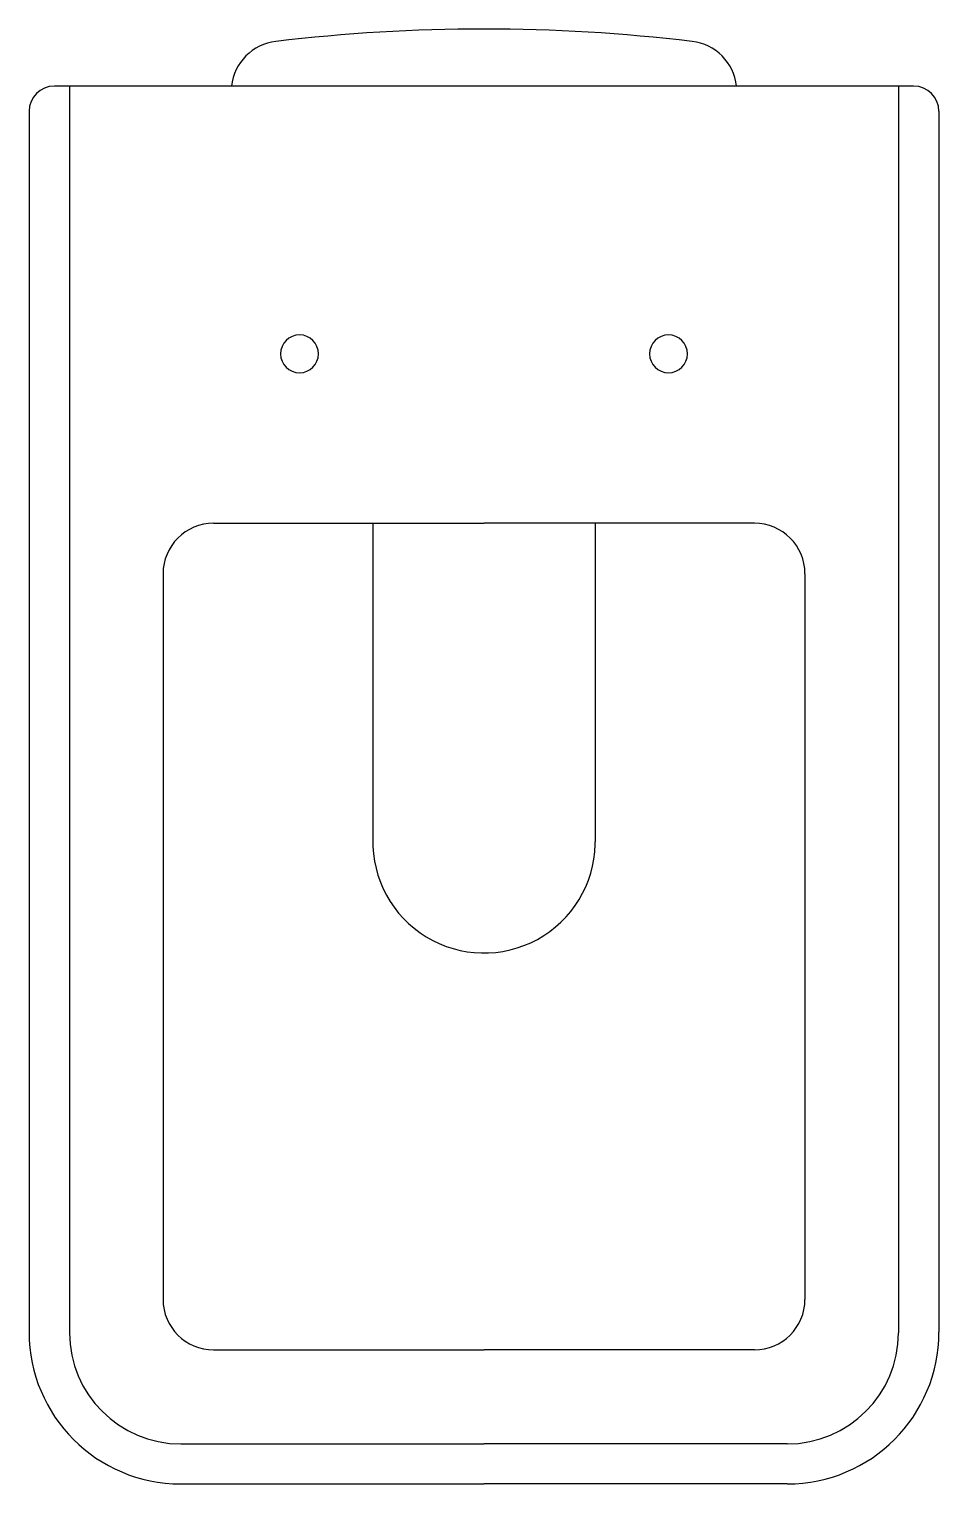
# Model space of a CAD drawing. Extents: x 2243 to 2603, y 1413 to 1989.
import ezdxf

# ---------------------------------------------------------------- set-up
doc = ezdxf.new("R2010")
doc.units = 0
doc.header["$LTSCALE"] = 50
doc.layers.add('FINA', color=6, linetype='CONTINUOUS')
doc.layers.add('GROSSA', color=3, linetype='CONTINUOUS')

msp = doc.modelspace()

# ---------------------------------------------------------------- linework, layer by layer
at = {"layer": 'FINA', "color": 0, "linetype": 'CONTINUOUS'}
for p, q in [((2592.55, 1966.2), (2252.55, 1966.2)), ((2258.55, 1966.2), (2258.55, 1473.08)), ((2586.55, 1966.2), (2586.55, 1473.08)), ((2378.55, 1793.26), (2378.55, 1667.26)), ((2466.55, 1793.26), (2466.55, 1667.26)), ((2302.55, 1429.08), (2422.55, 1429.08)), ((2542.55, 1429.08), (2422.55, 1429.08))]:
    msp.add_line(p, q, dxfattribs=at)
for centre, radius, start, end in [((2422.55, 1288.72), 700, 83.24367, 96.75633), ((2342.55, 1963.99), 20, 96.75633, 173.65679), ((2502.55, 1963.99), 20, 6.34321, 83.24367), ((2252.55, 1956.2), 10, 90, 180), ((2592.55, 1956.2), 10, 0, 90), ((2422.55, 1667.26), 44, 178.68443, 358.68443), ((2302.55, 1473.08), 44, 180, 269.9978), ((2542.54, 1473.08), 44, 270.0022, 0)]:
    msp.add_arc(centre, radius, start, end, dxfattribs=at)
at = {"layer": 'GROSSA', "color": 0, "linetype": 'CONTINUOUS'}
for p, q in [((2242.55, 1956.2), (2242.55, 1473.26)), ((2602.55, 1956.2), (2602.55, 1473.26)), ((2315.55, 1793.26), (2422.55, 1793.26)), ((2529.55, 1793.26), (2422.55, 1793.26)), ((2295.55, 1773.26), (2295.55, 1486.26)), ((2549.55, 1773.26), (2549.55, 1486.26)), ((2466.53, 1666.25), (2466.55, 1667.26)), ((2315.55, 1466.26), (2422.55, 1466.26)), ((2529.55, 1466.26), (2422.55, 1466.26)), ((2302.55, 1413.26), (2422.55, 1413.26)), ((2542.55, 1413.26), (2422.55, 1413.26))]:
    msp.add_line(p, q, dxfattribs=at)
for centre, radius, start, end in [((2349.55, 1860.26), 7.5, 0, 180), ((2495.55, 1860.26), 7.5, 0, 180), ((2349.55, 1860.26), 7.5, 180, 0), ((2495.55, 1860.26), 7.5, 180, 0), ((2315.55, 1773.26), 20, 90.00035, 179.99965), ((2529.55, 1773.26), 20, 0.00035, 89.99965), ((2315.55, 1486.26), 20, 180, 269.99827), ((2529.54, 1486.26), 20, 270.00198, 360), ((2302.55, 1473.26), 60, 180, 269.99919), ((2542.54, 1473.26), 60, 270.00076, 360)]:
    msp.add_arc(centre, radius, start, end, dxfattribs=at)

doc.saveas('drawing.dxf')
